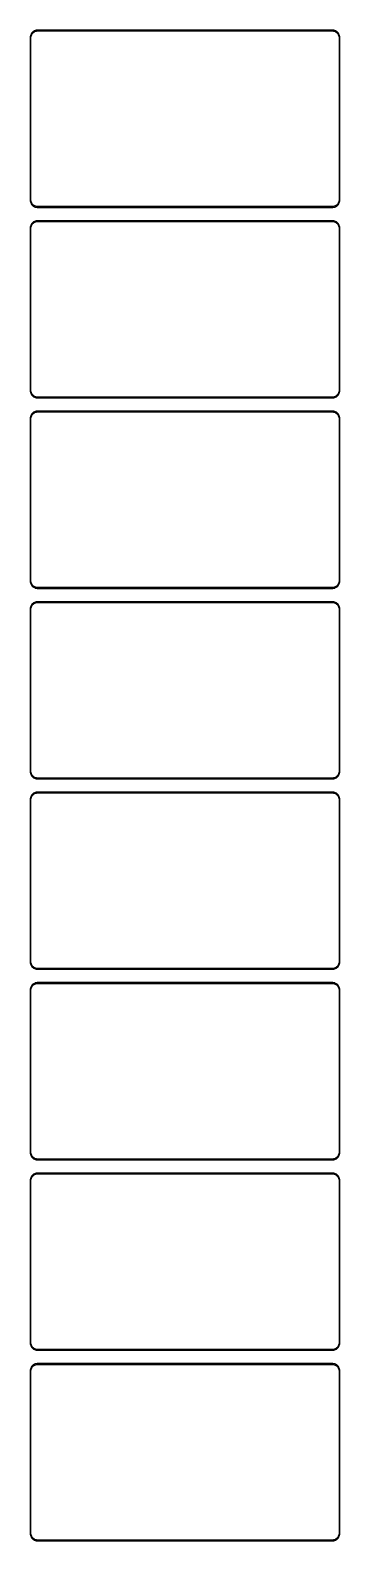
# Model space of a CAD drawing. Header units: metres. Extents: x -105 to 105, y 1875 to 3801.
# Drawn here: x -105 to 105, y 2778 to 3801 of the extents above; entities that cross this region are included whole.
import ezdxf

# ---------------------------------------------------------------- set-up
doc = ezdxf.new("R2010")
doc.units = ezdxf.units.M

msp = doc.modelspace()

# ---------------------------------------------------------------- linework, layer by layer
for p, q in [((-104.961, 3796.63), (-105, 3796)), ((-105, 3796), (-105, 3686)), ((-104.843, 3797.24), (-104.961, 3796.63)), ((-104.649, 3797.84), (-104.843, 3797.24)), ((-104.382, 3798.41), (-104.649, 3797.84)), ((-104.5, 3795.75), (-104.463, 3796.35)), ((-104.5, 3686.25), (-104.5, 3795.75)), ((-104.463, 3796.35), (-104.351, 3796.93)), ((-104.045, 3798.94), (-104.382, 3798.41)), ((-104.351, 3796.93), (-104.166, 3797.5)), ((-104.166, 3797.5), (-103.912, 3798.04)), ((-103.645, 3799.42), (-104.045, 3798.94)), ((-103.912, 3798.04), (-103.593, 3798.54)), ((-103.187, 3799.85), (-103.645, 3799.42)), ((-103.593, 3798.54), (-103.213, 3799)), ((-103.213, 3799), (-102.778, 3799.41)), ((-102.679, 3800.22), (-103.187, 3799.85)), ((-102.778, 3799.41), (-102.295, 3799.76)), ((-102.129, 3800.52), (-102.679, 3800.22)), ((-102.295, 3799.76), (-101.772, 3800.05)), ((-101.545, 3800.76), (-102.129, 3800.52)), ((-101.772, 3800.05), (-101.218, 3800.27)), ((-100.937, 3800.91), (-101.545, 3800.76)), ((-101.218, 3800.27), (-100.64, 3800.42)), ((-100.314, 3800.99), (-100.937, 3800.91)), ((-100.64, 3800.42), (-100.048, 3800.49)), ((100.314, 3800.99), (-100.314, 3800.99)), ((-100.048, 3800.49), (100.048, 3800.49)), ((100.048, 3800.49), (100.64, 3800.42)), ((100.937, 3800.91), (100.314, 3800.99)), ((100.64, 3800.42), (101.218, 3800.27)), ((101.545, 3800.76), (100.937, 3800.91)), ((101.218, 3800.27), (101.772, 3800.05)), ((102.129, 3800.52), (101.545, 3800.76)), ((101.772, 3800.05), (102.295, 3799.76)), ((102.679, 3800.22), (102.129, 3800.52)), ((102.295, 3799.76), (102.778, 3799.41)), ((103.187, 3799.85), (102.679, 3800.22)), ((102.778, 3799.41), (103.213, 3799)), ((103.645, 3799.42), (103.187, 3799.85)), ((103.213, 3799), (103.593, 3798.54)), ((103.593, 3798.54), (103.912, 3798.04)), ((104.045, 3798.94), (103.645, 3799.42)), ((103.912, 3798.04), (104.166, 3797.5)), ((104.382, 3798.41), (104.045, 3798.94)), ((104.166, 3797.5), (104.351, 3796.93)), ((104.351, 3796.93), (104.463, 3796.35)), ((104.649, 3797.84), (104.382, 3798.41)), ((104.463, 3796.35), (104.5, 3795.75)), ((104.5, 3795.75), (104.5, 3686.25)), ((104.843, 3797.24), (104.649, 3797.84)), ((104.961, 3796.63), (104.843, 3797.24)), ((105, 3796), (104.961, 3796.63)), ((105, 3686), (105, 3796)), ((-105, 3686), (-104.961, 3685.37)), ((-104.961, 3685.37), (-104.843, 3684.76)), ((-104.843, 3684.76), (-104.649, 3684.16)), ((-104.649, 3684.16), (-104.382, 3683.59)), ((-104.463, 3685.65), (-104.5, 3686.25)), ((-104.351, 3685.07), (-104.463, 3685.65)), ((-104.382, 3683.59), (-104.045, 3683.06)), ((-104.166, 3684.5), (-104.351, 3685.07)), ((-103.912, 3683.96), (-104.166, 3684.5)), ((-104.045, 3683.06), (-103.645, 3682.58)), ((-103.593, 3683.46), (-103.912, 3683.96)), ((-103.213, 3683), (-103.593, 3683.46)), ((-102.778, 3682.59), (-103.213, 3683)), ((103.213, 3683), (102.778, 3682.59)), ((103.593, 3683.46), (103.213, 3683)), ((103.912, 3683.96), (103.593, 3683.46)), ((103.645, 3682.58), (104.045, 3683.06)), ((104.166, 3684.5), (103.912, 3683.96)), ((104.045, 3683.06), (104.382, 3683.59)), ((104.351, 3685.07), (104.166, 3684.5)), ((104.463, 3685.65), (104.351, 3685.07)), ((104.382, 3683.59), (104.649, 3684.16)), ((104.5, 3686.25), (104.463, 3685.65)), ((104.649, 3684.16), (104.843, 3684.76)), ((104.843, 3684.76), (104.961, 3685.37)), ((104.961, 3685.37), (105, 3686)), ((-103.645, 3682.58), (-103.187, 3682.15)), ((-103.187, 3682.15), (-102.679, 3681.78)), ((-102.295, 3682.24), (-102.778, 3682.59)), ((-102.679, 3681.78), (-102.129, 3681.48)), ((-101.772, 3681.95), (-102.295, 3682.24)), ((-102.129, 3681.48), (-101.545, 3681.24)), ((-101.218, 3681.73), (-101.772, 3681.95)), ((-101.545, 3681.24), (-100.937, 3681.09)), ((-100.64, 3681.58), (-101.218, 3681.73)), ((-100.937, 3681.09), (-100.314, 3681.01)), ((-100.048, 3681.51), (-100.64, 3681.58)), ((-100.314, 3681.01), (100.314, 3681.01)), ((100.048, 3681.51), (-100.048, 3681.51)), ((100.64, 3681.58), (100.048, 3681.51)), ((100.314, 3681.01), (100.937, 3681.09)), ((101.218, 3681.73), (100.64, 3681.58)), ((100.937, 3681.09), (101.545, 3681.24)), ((101.772, 3681.95), (101.218, 3681.73)), ((101.545, 3681.24), (102.129, 3681.48)), ((102.295, 3682.24), (101.772, 3681.95)), ((102.129, 3681.48), (102.679, 3681.78)), ((102.778, 3682.59), (102.295, 3682.24)), ((102.679, 3681.78), (103.187, 3682.15)), ((103.187, 3682.15), (103.645, 3682.58)), ((-104.961, 3667.63), (-105, 3667)), ((-105, 3667), (-105, 3557)), ((-104.843, 3668.24), (-104.961, 3667.63)), ((-104.649, 3668.84), (-104.843, 3668.24)), ((-104.382, 3669.41), (-104.649, 3668.84)), ((-104.5, 3666.75), (-104.463, 3667.35)), ((-104.5, 3557.25), (-104.5, 3666.75)), ((-104.463, 3667.35), (-104.351, 3667.93)), ((-104.045, 3669.94), (-104.382, 3669.41)), ((-104.351, 3667.93), (-104.166, 3668.5)), ((-104.166, 3668.5), (-103.912, 3669.04)), ((-103.645, 3670.42), (-104.045, 3669.94)), ((-103.912, 3669.04), (-103.593, 3669.54)), ((-103.187, 3670.85), (-103.645, 3670.42)), ((-103.593, 3669.54), (-103.213, 3670)), ((-103.213, 3670), (-102.778, 3670.41)), ((-102.679, 3671.22), (-103.187, 3670.85)), ((-102.778, 3670.41), (-102.295, 3670.76)), ((-102.129, 3671.52), (-102.679, 3671.22)), ((-102.295, 3670.76), (-101.772, 3671.05)), ((-101.545, 3671.76), (-102.129, 3671.52)), ((-101.772, 3671.05), (-101.218, 3671.27)), ((-100.937, 3671.91), (-101.545, 3671.76)), ((-101.218, 3671.27), (-100.64, 3671.42)), ((-100.314, 3671.99), (-100.937, 3671.91)), ((-100.64, 3671.42), (-100.048, 3671.49)), ((100.314, 3671.99), (-100.314, 3671.99)), ((-100.048, 3671.49), (100.048, 3671.49)), ((100.048, 3671.49), (100.64, 3671.42)), ((100.937, 3671.91), (100.314, 3671.99)), ((100.64, 3671.42), (101.218, 3671.27)), ((101.545, 3671.76), (100.937, 3671.91)), ((101.218, 3671.27), (101.772, 3671.05)), ((102.129, 3671.52), (101.545, 3671.76)), ((101.772, 3671.05), (102.295, 3670.76)), ((102.679, 3671.22), (102.129, 3671.52)), ((102.295, 3670.76), (102.778, 3670.41)), ((103.187, 3670.85), (102.679, 3671.22)), ((102.778, 3670.41), (103.213, 3670)), ((103.645, 3670.42), (103.187, 3670.85)), ((103.213, 3670), (103.593, 3669.54)), ((103.593, 3669.54), (103.912, 3669.04)), ((104.045, 3669.94), (103.645, 3670.42)), ((103.912, 3669.04), (104.166, 3668.5)), ((104.382, 3669.41), (104.045, 3669.94)), ((104.166, 3668.5), (104.351, 3667.93)), ((104.351, 3667.93), (104.463, 3667.35)), ((104.649, 3668.84), (104.382, 3669.41)), ((104.463, 3667.35), (104.5, 3666.75)), ((104.5, 3666.75), (104.5, 3557.25)), ((104.843, 3668.24), (104.649, 3668.84)), ((104.961, 3667.63), (104.843, 3668.24)), ((105, 3667), (104.961, 3667.63)), ((105, 3557), (105, 3667)), ((-105, 3557), (-104.961, 3556.37)), ((-104.961, 3556.37), (-104.843, 3555.76)), ((-104.843, 3555.76), (-104.649, 3555.16)), ((-104.649, 3555.16), (-104.382, 3554.59)), ((-104.463, 3556.65), (-104.5, 3557.25)), ((-104.351, 3556.07), (-104.463, 3556.65)), ((-104.382, 3554.59), (-104.045, 3554.06)), ((-104.166, 3555.5), (-104.351, 3556.07)), ((-103.912, 3554.96), (-104.166, 3555.5)), ((-104.045, 3554.06), (-103.645, 3553.58)), ((-103.593, 3554.46), (-103.912, 3554.96)), ((-103.645, 3553.58), (-103.187, 3553.15)), ((-103.213, 3554), (-103.593, 3554.46)), ((-102.778, 3553.59), (-103.213, 3554)), ((-103.187, 3553.15), (-102.679, 3552.78)), ((-102.295, 3553.24), (-102.778, 3553.59)), ((-102.679, 3552.78), (-102.129, 3552.48)), ((-101.772, 3552.95), (-102.295, 3553.24)), ((-102.129, 3552.48), (-101.545, 3552.24)), ((-101.218, 3552.73), (-101.772, 3552.95)), ((-101.545, 3552.24), (-100.937, 3552.09)), ((-100.64, 3552.58), (-101.218, 3552.73)), ((-100.937, 3552.09), (-100.314, 3552.01)), ((-100.048, 3552.51), (-100.64, 3552.58)), ((-100.314, 3552.01), (100.314, 3552.01)), ((100.048, 3552.51), (-100.048, 3552.51)), ((100.64, 3552.58), (100.048, 3552.51)), ((100.314, 3552.01), (100.937, 3552.09)), ((101.218, 3552.73), (100.64, 3552.58)), ((100.937, 3552.09), (101.545, 3552.24)), ((101.772, 3552.95), (101.218, 3552.73)), ((101.545, 3552.24), (102.129, 3552.48)), ((102.295, 3553.24), (101.772, 3552.95)), ((102.129, 3552.48), (102.679, 3552.78)), ((102.778, 3553.59), (102.295, 3553.24)), ((102.679, 3552.78), (103.187, 3553.15)), ((103.213, 3554), (102.778, 3553.59)), ((103.187, 3553.15), (103.645, 3553.58)), ((103.593, 3554.46), (103.213, 3554)), ((103.912, 3554.96), (103.593, 3554.46)), ((103.645, 3553.58), (104.045, 3554.06)), ((104.166, 3555.5), (103.912, 3554.96)), ((104.045, 3554.06), (104.382, 3554.59)), ((104.351, 3556.07), (104.166, 3555.5)), ((104.463, 3556.65), (104.351, 3556.07)), ((104.382, 3554.59), (104.649, 3555.16)), ((104.5, 3557.25), (104.463, 3556.65)), ((104.649, 3555.16), (104.843, 3555.76)), ((104.843, 3555.76), (104.961, 3556.37)), ((104.961, 3556.37), (105, 3557)), ((-104.649, 3539.84), (-104.843, 3539.24)), ((-104.382, 3540.41), (-104.649, 3539.84)), ((-104.045, 3540.94), (-104.382, 3540.41)), ((-104.166, 3539.5), (-103.912, 3540.04)), ((-103.645, 3541.42), (-104.045, 3540.94)), ((-103.912, 3540.04), (-103.593, 3540.54)), ((-103.187, 3541.85), (-103.645, 3541.42)), ((-103.593, 3540.54), (-103.213, 3541)), ((-103.213, 3541), (-102.778, 3541.41)), ((-102.679, 3542.22), (-103.187, 3541.85)), ((-102.778, 3541.41), (-102.295, 3541.76)), ((-102.129, 3542.52), (-102.679, 3542.22)), ((-102.295, 3541.76), (-101.772, 3542.05)), ((-101.545, 3542.76), (-102.129, 3542.52)), ((-101.772, 3542.05), (-101.218, 3542.27)), ((-100.937, 3542.91), (-101.545, 3542.76)), ((-101.218, 3542.27), (-100.64, 3542.42)), ((-100.314, 3542.99), (-100.937, 3542.91)), ((-100.64, 3542.42), (-100.048, 3542.49)), ((100.314, 3542.99), (-100.314, 3542.99)), ((-100.048, 3542.49), (100.048, 3542.49)), ((100.048, 3542.49), (100.64, 3542.42)), ((100.937, 3542.91), (100.314, 3542.99)), ((100.64, 3542.42), (101.218, 3542.27)), ((101.545, 3542.76), (100.937, 3542.91)), ((101.218, 3542.27), (101.772, 3542.05)), ((102.129, 3542.52), (101.545, 3542.76)), ((101.772, 3542.05), (102.295, 3541.76)), ((102.679, 3542.22), (102.129, 3542.52)), ((102.295, 3541.76), (102.778, 3541.41)), ((103.187, 3541.85), (102.679, 3542.22)), ((102.778, 3541.41), (103.213, 3541)), ((103.645, 3541.42), (103.187, 3541.85)), ((103.213, 3541), (103.593, 3540.54)), ((103.593, 3540.54), (103.912, 3540.04)), ((104.045, 3540.94), (103.645, 3541.42)), ((103.912, 3540.04), (104.166, 3539.5)), ((104.382, 3540.41), (104.045, 3540.94)), ((104.649, 3539.84), (104.382, 3540.41)), ((104.843, 3539.24), (104.649, 3539.84)), ((-104.961, 3538.63), (-105, 3538)), ((-105, 3538), (-105, 3428)), ((-104.843, 3539.24), (-104.961, 3538.63)), ((-104.5, 3537.75), (-104.463, 3538.35)), ((-104.5, 3428.25), (-104.5, 3537.75)), ((-104.463, 3538.35), (-104.351, 3538.93)), ((-104.351, 3538.93), (-104.166, 3539.5)), ((104.166, 3539.5), (104.351, 3538.93)), ((104.351, 3538.93), (104.463, 3538.35)), ((104.463, 3538.35), (104.5, 3537.75)), ((104.5, 3537.75), (104.5, 3428.25)), ((104.961, 3538.63), (104.843, 3539.24)), ((105, 3538), (104.961, 3538.63)), ((105, 3428), (105, 3538)), ((-105, 3428), (-104.961, 3427.37)), ((-104.961, 3427.37), (-104.843, 3426.76)), ((-104.463, 3427.65), (-104.5, 3428.25)), ((-104.351, 3427.07), (-104.463, 3427.65)), ((-104.166, 3426.5), (-104.351, 3427.07)), ((104.351, 3427.07), (104.166, 3426.5)), ((104.463, 3427.65), (104.351, 3427.07)), ((104.5, 3428.25), (104.463, 3427.65)), ((104.843, 3426.76), (104.961, 3427.37)), ((104.961, 3427.37), (105, 3428)), ((-104.843, 3426.76), (-104.649, 3426.16)), ((-104.649, 3426.16), (-104.382, 3425.59)), ((-104.382, 3425.59), (-104.045, 3425.06)), ((-103.912, 3425.96), (-104.166, 3426.5)), ((-104.045, 3425.06), (-103.645, 3424.58)), ((-103.593, 3425.46), (-103.912, 3425.96)), ((-103.645, 3424.58), (-103.187, 3424.15)), ((-103.213, 3425), (-103.593, 3425.46)), ((-102.778, 3424.59), (-103.213, 3425)), ((-103.187, 3424.15), (-102.679, 3423.78)), ((-102.295, 3424.24), (-102.778, 3424.59)), ((-102.679, 3423.78), (-102.129, 3423.48)), ((-101.772, 3423.95), (-102.295, 3424.24)), ((-102.129, 3423.48), (-101.545, 3423.24)), ((-101.218, 3423.73), (-101.772, 3423.95)), ((-101.545, 3423.24), (-100.937, 3423.09)), ((-100.64, 3423.58), (-101.218, 3423.73)), ((-100.937, 3423.09), (-100.314, 3423.01)), ((-100.048, 3423.51), (-100.64, 3423.58)), ((-100.314, 3423.01), (100.314, 3423.01)), ((100.048, 3423.51), (-100.048, 3423.51)), ((100.64, 3423.58), (100.048, 3423.51)), ((100.314, 3423.01), (100.937, 3423.09)), ((101.218, 3423.73), (100.64, 3423.58)), ((100.937, 3423.09), (101.545, 3423.24)), ((101.772, 3423.95), (101.218, 3423.73)), ((101.545, 3423.24), (102.129, 3423.48)), ((102.295, 3424.24), (101.772, 3423.95)), ((102.129, 3423.48), (102.679, 3423.78)), ((102.778, 3424.59), (102.295, 3424.24)), ((102.679, 3423.78), (103.187, 3424.15)), ((103.213, 3425), (102.778, 3424.59)), ((103.187, 3424.15), (103.645, 3424.58)), ((103.593, 3425.46), (103.213, 3425)), ((103.912, 3425.96), (103.593, 3425.46)), ((103.645, 3424.58), (104.045, 3425.06)), ((104.166, 3426.5), (103.912, 3425.96)), ((104.045, 3425.06), (104.382, 3425.59)), ((104.382, 3425.59), (104.649, 3426.16)), ((104.649, 3426.16), (104.843, 3426.76)), ((-104.961, 3409.63), (-105, 3409)), ((-105, 3409), (-105, 3299)), ((-104.843, 3410.24), (-104.961, 3409.63)), ((-104.649, 3410.84), (-104.843, 3410.24)), ((-104.382, 3411.41), (-104.649, 3410.84)), ((-104.5, 3408.75), (-104.463, 3409.35)), ((-104.5, 3299.25), (-104.5, 3408.75)), ((-104.463, 3409.35), (-104.351, 3409.93)), ((-104.045, 3411.94), (-104.382, 3411.41)), ((-104.351, 3409.93), (-104.166, 3410.5)), ((-104.166, 3410.5), (-103.912, 3411.04)), ((-103.645, 3412.42), (-104.045, 3411.94)), ((-103.912, 3411.04), (-103.593, 3411.54)), ((-103.187, 3412.85), (-103.645, 3412.42)), ((-103.593, 3411.54), (-103.213, 3412)), ((-103.213, 3412), (-102.778, 3412.41)), ((-102.679, 3413.22), (-103.187, 3412.85)), ((-102.778, 3412.41), (-102.295, 3412.76)), ((-102.129, 3413.52), (-102.679, 3413.22)), ((-102.295, 3412.76), (-101.772, 3413.05)), ((-101.545, 3413.76), (-102.129, 3413.52)), ((-101.772, 3413.05), (-101.218, 3413.27)), ((-100.937, 3413.91), (-101.545, 3413.76)), ((-101.218, 3413.27), (-100.64, 3413.42)), ((-100.314, 3413.99), (-100.937, 3413.91)), ((-100.64, 3413.42), (-100.048, 3413.49)), ((100.314, 3413.99), (-100.314, 3413.99)), ((-100.048, 3413.49), (100.048, 3413.49)), ((100.048, 3413.49), (100.64, 3413.42)), ((100.937, 3413.91), (100.314, 3413.99)), ((100.64, 3413.42), (101.218, 3413.27)), ((101.545, 3413.76), (100.937, 3413.91)), ((101.218, 3413.27), (101.772, 3413.05)), ((102.129, 3413.52), (101.545, 3413.76)), ((101.772, 3413.05), (102.295, 3412.76)), ((102.679, 3413.22), (102.129, 3413.52)), ((102.295, 3412.76), (102.778, 3412.41)), ((103.187, 3412.85), (102.679, 3413.22)), ((102.778, 3412.41), (103.213, 3412)), ((103.645, 3412.42), (103.187, 3412.85)), ((103.213, 3412), (103.593, 3411.54)), ((103.593, 3411.54), (103.912, 3411.04)), ((104.045, 3411.94), (103.645, 3412.42)), ((103.912, 3411.04), (104.166, 3410.5)), ((104.382, 3411.41), (104.045, 3411.94)), ((104.166, 3410.5), (104.351, 3409.93)), ((104.351, 3409.93), (104.463, 3409.35)), ((104.649, 3410.84), (104.382, 3411.41)), ((104.463, 3409.35), (104.5, 3408.75)), ((104.5, 3408.75), (104.5, 3299.25)), ((104.843, 3410.24), (104.649, 3410.84)), ((104.961, 3409.63), (104.843, 3410.24)), ((105, 3409), (104.961, 3409.63)), ((105, 3299), (105, 3409)), ((-105, 3299), (-104.961, 3298.37)), ((-104.961, 3298.37), (-104.843, 3297.76)), ((-104.843, 3297.76), (-104.649, 3297.16)), ((-104.649, 3297.16), (-104.382, 3296.59)), ((-104.463, 3298.65), (-104.5, 3299.25)), ((-104.351, 3298.07), (-104.463, 3298.65)), ((-104.382, 3296.59), (-104.045, 3296.06)), ((-104.166, 3297.5), (-104.351, 3298.07)), ((-103.912, 3296.96), (-104.166, 3297.5)), ((-104.045, 3296.06), (-103.645, 3295.58)), ((-103.593, 3296.46), (-103.912, 3296.96)), ((-103.645, 3295.58), (-103.187, 3295.15)), ((-103.213, 3296), (-103.593, 3296.46)), ((-102.778, 3295.59), (-103.213, 3296)), ((-103.187, 3295.15), (-102.679, 3294.78)), ((-102.295, 3295.24), (-102.778, 3295.59)), ((-102.679, 3294.78), (-102.129, 3294.48)), ((-101.772, 3294.95), (-102.295, 3295.24)), ((-102.129, 3294.48), (-101.545, 3294.24)), ((-101.218, 3294.73), (-101.772, 3294.95)), ((-101.545, 3294.24), (-100.937, 3294.09)), ((-100.64, 3294.58), (-101.218, 3294.73)), ((-100.937, 3294.09), (-100.314, 3294.01)), ((-100.048, 3294.51), (-100.64, 3294.58)), ((-100.314, 3294.01), (100.314, 3294.01)), ((100.048, 3294.51), (-100.048, 3294.51)), ((100.64, 3294.58), (100.048, 3294.51)), ((100.314, 3294.01), (100.937, 3294.09)), ((101.218, 3294.73), (100.64, 3294.58)), ((100.937, 3294.09), (101.545, 3294.24)), ((101.772, 3294.95), (101.218, 3294.73)), ((101.545, 3294.24), (102.129, 3294.48)), ((102.295, 3295.24), (101.772, 3294.95)), ((102.129, 3294.48), (102.679, 3294.78)), ((102.778, 3295.59), (102.295, 3295.24)), ((102.679, 3294.78), (103.187, 3295.15)), ((103.213, 3296), (102.778, 3295.59)), ((103.187, 3295.15), (103.645, 3295.58)), ((103.593, 3296.46), (103.213, 3296)), ((103.912, 3296.96), (103.593, 3296.46)), ((103.645, 3295.58), (104.045, 3296.06)), ((104.166, 3297.5), (103.912, 3296.96)), ((104.045, 3296.06), (104.382, 3296.59)), ((104.351, 3298.07), (104.166, 3297.5)), ((104.463, 3298.65), (104.351, 3298.07)), ((104.382, 3296.59), (104.649, 3297.16)), ((104.5, 3299.25), (104.463, 3298.65)), ((104.649, 3297.16), (104.843, 3297.76)), ((104.843, 3297.76), (104.961, 3298.37)), ((104.961, 3298.37), (105, 3299)), ((-103.187, 3283.85), (-103.645, 3283.42)), ((-102.679, 3284.22), (-103.187, 3283.85)), ((-102.129, 3284.52), (-102.679, 3284.22)), ((-102.295, 3283.76), (-101.772, 3284.05)), ((-101.545, 3284.76), (-102.129, 3284.52)), ((-101.772, 3284.05), (-101.218, 3284.27)), ((-100.937, 3284.91), (-101.545, 3284.76)), ((-101.218, 3284.27), (-100.64, 3284.42)), ((-100.314, 3284.99), (-100.937, 3284.91)), ((-100.64, 3284.42), (-100.048, 3284.49)), ((100.314, 3284.99), (-100.314, 3284.99)), ((-100.048, 3284.49), (100.048, 3284.49)), ((100.048, 3284.49), (100.64, 3284.42)), ((100.937, 3284.91), (100.314, 3284.99)), ((100.64, 3284.42), (101.218, 3284.27)), ((101.545, 3284.76), (100.937, 3284.91)), ((101.218, 3284.27), (101.772, 3284.05)), ((102.129, 3284.52), (101.545, 3284.76)), ((101.772, 3284.05), (102.295, 3283.76)), ((102.679, 3284.22), (102.129, 3284.52)), ((103.187, 3283.85), (102.679, 3284.22)), ((103.645, 3283.42), (103.187, 3283.85)), ((-104.961, 3280.63), (-105, 3280)), ((-105, 3280), (-105, 3170)), ((-104.843, 3281.24), (-104.961, 3280.63)), ((-104.649, 3281.84), (-104.843, 3281.24)), ((-104.382, 3282.41), (-104.649, 3281.84)), ((-104.5, 3279.75), (-104.463, 3280.35)), ((-104.5, 3170.25), (-104.5, 3279.75)), ((-104.463, 3280.35), (-104.351, 3280.93)), ((-104.045, 3282.94), (-104.382, 3282.41)), ((-104.351, 3280.93), (-104.166, 3281.5)), ((-104.166, 3281.5), (-103.912, 3282.04)), ((-103.645, 3283.42), (-104.045, 3282.94)), ((-103.912, 3282.04), (-103.593, 3282.54)), ((-103.593, 3282.54), (-103.213, 3283)), ((-103.213, 3283), (-102.778, 3283.41)), ((-102.778, 3283.41), (-102.295, 3283.76)), ((102.295, 3283.76), (102.778, 3283.41)), ((102.778, 3283.41), (103.213, 3283)), ((103.213, 3283), (103.593, 3282.54)), ((103.593, 3282.54), (103.912, 3282.04)), ((104.045, 3282.94), (103.645, 3283.42)), ((103.912, 3282.04), (104.166, 3281.5)), ((104.382, 3282.41), (104.045, 3282.94)), ((104.166, 3281.5), (104.351, 3280.93)), ((104.351, 3280.93), (104.463, 3280.35)), ((104.649, 3281.84), (104.382, 3282.41)), ((104.463, 3280.35), (104.5, 3279.75)), ((104.5, 3279.75), (104.5, 3170.25)), ((104.843, 3281.24), (104.649, 3281.84)), ((104.961, 3280.63), (104.843, 3281.24)), ((105, 3280), (104.961, 3280.63)), ((105, 3170), (105, 3280)), ((-105, 3170), (-104.961, 3169.37)), ((-104.961, 3169.37), (-104.843, 3168.76)), ((-104.843, 3168.76), (-104.649, 3168.16)), ((-104.649, 3168.16), (-104.382, 3167.59)), ((-104.463, 3169.65), (-104.5, 3170.25)), ((-104.351, 3169.07), (-104.463, 3169.65)), ((-104.382, 3167.59), (-104.045, 3167.06)), ((-104.166, 3168.5), (-104.351, 3169.07)), ((-103.912, 3167.96), (-104.166, 3168.5)), ((-104.045, 3167.06), (-103.645, 3166.58)), ((-103.593, 3167.46), (-103.912, 3167.96)), ((-103.645, 3166.58), (-103.187, 3166.15)), ((-103.213, 3167), (-103.593, 3167.46)), ((-102.778, 3166.59), (-103.213, 3167)), ((-103.187, 3166.15), (-102.679, 3165.78)), ((-102.295, 3166.24), (-102.778, 3166.59)), ((-102.679, 3165.78), (-102.129, 3165.48)), ((-101.772, 3165.95), (-102.295, 3166.24)), ((-102.129, 3165.48), (-101.545, 3165.24)), ((-101.218, 3165.73), (-101.772, 3165.95)), ((-101.545, 3165.24), (-100.937, 3165.09)), ((-100.64, 3165.58), (-101.218, 3165.73)), ((-100.937, 3165.09), (-100.314, 3165.01)), ((-100.048, 3165.51), (-100.64, 3165.58)), ((-100.314, 3165.01), (100.314, 3165.01)), ((100.048, 3165.51), (-100.048, 3165.51)), ((100.64, 3165.58), (100.048, 3165.51)), ((100.314, 3165.01), (100.937, 3165.09)), ((101.218, 3165.73), (100.64, 3165.58)), ((100.937, 3165.09), (101.545, 3165.24)), ((101.772, 3165.95), (101.218, 3165.73)), ((101.545, 3165.24), (102.129, 3165.48)), ((102.295, 3166.24), (101.772, 3165.95)), ((102.129, 3165.48), (102.679, 3165.78)), ((102.778, 3166.59), (102.295, 3166.24)), ((102.679, 3165.78), (103.187, 3166.15)), ((103.213, 3167), (102.778, 3166.59)), ((103.187, 3166.15), (103.645, 3166.58)), ((103.593, 3167.46), (103.213, 3167)), ((103.912, 3167.96), (103.593, 3167.46)), ((103.645, 3166.58), (104.045, 3167.06)), ((104.166, 3168.5), (103.912, 3167.96)), ((104.045, 3167.06), (104.382, 3167.59)), ((104.351, 3169.07), (104.166, 3168.5)), ((104.463, 3169.65), (104.351, 3169.07)), ((104.382, 3167.59), (104.649, 3168.16)), ((104.5, 3170.25), (104.463, 3169.65)), ((104.649, 3168.16), (104.843, 3168.76)), ((104.843, 3168.76), (104.961, 3169.37)), ((104.961, 3169.37), (105, 3170)), ((-104.961, 3151.63), (-105, 3151)), ((-105, 3151), (-105, 3041)), ((-104.843, 3152.24), (-104.961, 3151.63)), ((-104.649, 3152.84), (-104.843, 3152.24)), ((-104.382, 3153.41), (-104.649, 3152.84)), ((-104.5, 3150.75), (-104.463, 3151.35)), ((-104.463, 3151.35), (-104.351, 3151.93)), ((-104.045, 3153.94), (-104.382, 3153.41)), ((-104.351, 3151.93), (-104.166, 3152.5)), ((-104.166, 3152.5), (-103.912, 3153.04)), ((-103.645, 3154.42), (-104.045, 3153.94)), ((-103.912, 3153.04), (-103.593, 3153.54)), ((-103.187, 3154.85), (-103.645, 3154.42)), ((-103.593, 3153.54), (-103.213, 3154)), ((-103.213, 3154), (-102.778, 3154.41)), ((-102.679, 3155.22), (-103.187, 3154.85)), ((-102.778, 3154.41), (-102.295, 3154.76)), ((-102.129, 3155.52), (-102.679, 3155.22)), ((-102.295, 3154.76), (-101.772, 3155.05)), ((-101.545, 3155.76), (-102.129, 3155.52)), ((-101.772, 3155.05), (-101.218, 3155.27)), ((-100.937, 3155.91), (-101.545, 3155.76)), ((-101.218, 3155.27), (-100.64, 3155.42)), ((-100.314, 3155.99), (-100.937, 3155.91)), ((-100.64, 3155.42), (-100.048, 3155.49)), ((100.314, 3155.99), (-100.314, 3155.99)), ((-100.048, 3155.49), (100.048, 3155.49)), ((100.048, 3155.49), (100.64, 3155.42)), ((100.937, 3155.91), (100.314, 3155.99)), ((100.64, 3155.42), (101.218, 3155.27)), ((101.545, 3155.76), (100.937, 3155.91)), ((101.218, 3155.27), (101.772, 3155.05)), ((102.129, 3155.52), (101.545, 3155.76)), ((101.772, 3155.05), (102.295, 3154.76)), ((102.679, 3155.22), (102.129, 3155.52)), ((102.295, 3154.76), (102.778, 3154.41)), ((103.187, 3154.85), (102.679, 3155.22)), ((102.778, 3154.41), (103.213, 3154)), ((103.645, 3154.42), (103.187, 3154.85)), ((103.213, 3154), (103.593, 3153.54)), ((103.593, 3153.54), (103.912, 3153.04)), ((104.045, 3153.94), (103.645, 3154.42)), ((103.912, 3153.04), (104.166, 3152.5)), ((104.382, 3153.41), (104.045, 3153.94)), ((104.166, 3152.5), (104.351, 3151.93)), ((104.351, 3151.93), (104.463, 3151.35)), ((104.649, 3152.84), (104.382, 3153.41)), ((104.463, 3151.35), (104.5, 3150.75)), ((104.843, 3152.24), (104.649, 3152.84)), ((104.961, 3151.63), (104.843, 3152.24)), ((105, 3151), (104.961, 3151.63)), ((105, 3041), (105, 3151)), ((-104.5, 3041.25), (-104.5, 3150.75)), ((104.5, 3150.75), (104.5, 3041.25)), ((-105, 3041), (-104.961, 3040.37)), ((-104.961, 3040.37), (-104.843, 3039.76)), ((-104.843, 3039.76), (-104.649, 3039.16)), ((-104.649, 3039.16), (-104.382, 3038.59)), ((-104.463, 3040.65), (-104.5, 3041.25)), ((-104.351, 3040.07), (-104.463, 3040.65)), ((-104.382, 3038.59), (-104.045, 3038.06)), ((-104.166, 3039.5), (-104.351, 3040.07)), ((-103.912, 3038.96), (-104.166, 3039.5)), ((-103.593, 3038.46), (-103.912, 3038.96)), ((-103.213, 3038), (-103.593, 3038.46)), ((103.593, 3038.46), (103.213, 3038)), ((103.912, 3038.96), (103.593, 3038.46)), ((104.166, 3039.5), (103.912, 3038.96)), ((104.045, 3038.06), (104.382, 3038.59)), ((104.351, 3040.07), (104.166, 3039.5)), ((104.463, 3040.65), (104.351, 3040.07)), ((104.382, 3038.59), (104.649, 3039.16)), ((104.5, 3041.25), (104.463, 3040.65)), ((104.649, 3039.16), (104.843, 3039.76)), ((104.843, 3039.76), (104.961, 3040.37)), ((104.961, 3040.37), (105, 3041)), ((-104.045, 3038.06), (-103.645, 3037.58)), ((-103.645, 3037.58), (-103.187, 3037.15)), ((-102.778, 3037.59), (-103.213, 3038)), ((-103.187, 3037.15), (-102.679, 3036.78)), ((-102.295, 3037.24), (-102.778, 3037.59)), ((-102.679, 3036.78), (-102.129, 3036.48)), ((-101.772, 3036.95), (-102.295, 3037.24)), ((-102.129, 3036.48), (-101.545, 3036.24)), ((-101.218, 3036.73), (-101.772, 3036.95)), ((-101.545, 3036.24), (-100.937, 3036.09)), ((-100.64, 3036.58), (-101.218, 3036.73)), ((-100.937, 3036.09), (-100.314, 3036.01)), ((-100.048, 3036.51), (-100.64, 3036.58)), ((-100.314, 3036.01), (100.314, 3036.01)), ((100.048, 3036.51), (-100.048, 3036.51)), ((100.64, 3036.58), (100.048, 3036.51)), ((100.314, 3036.01), (100.937, 3036.09)), ((101.218, 3036.73), (100.64, 3036.58)), ((100.937, 3036.09), (101.545, 3036.24)), ((101.772, 3036.95), (101.218, 3036.73)), ((101.545, 3036.24), (102.129, 3036.48)), ((102.295, 3037.24), (101.772, 3036.95)), ((102.129, 3036.48), (102.679, 3036.78)), ((102.778, 3037.59), (102.295, 3037.24)), ((102.679, 3036.78), (103.187, 3037.15)), ((103.213, 3038), (102.778, 3037.59)), ((103.187, 3037.15), (103.645, 3037.58)), ((103.645, 3037.58), (104.045, 3038.06)), ((-104.961, 3022.63), (-105, 3022)), ((-105, 3022), (-105, 2912)), ((-104.843, 3023.24), (-104.961, 3022.63)), ((-104.649, 3023.84), (-104.843, 3023.24)), ((-104.382, 3024.41), (-104.649, 3023.84)), ((-104.5, 3021.75), (-104.463, 3022.35)), ((-104.5, 2912.25), (-104.5, 3021.75)), ((-104.463, 3022.35), (-104.351, 3022.93)), ((-104.045, 3024.94), (-104.382, 3024.41)), ((-104.351, 3022.93), (-104.166, 3023.5)), ((-104.166, 3023.5), (-103.912, 3024.04)), ((-103.645, 3025.42), (-104.045, 3024.94)), ((-103.912, 3024.04), (-103.593, 3024.54)), ((-103.187, 3025.85), (-103.645, 3025.42)), ((-103.593, 3024.54), (-103.213, 3025)), ((-103.213, 3025), (-102.778, 3025.41)), ((-102.679, 3026.22), (-103.187, 3025.85)), ((-102.778, 3025.41), (-102.295, 3025.76)), ((-102.129, 3026.52), (-102.679, 3026.22)), ((-102.295, 3025.76), (-101.772, 3026.05)), ((-101.545, 3026.76), (-102.129, 3026.52)), ((-101.772, 3026.05), (-101.218, 3026.27)), ((-100.937, 3026.91), (-101.545, 3026.76)), ((-101.218, 3026.27), (-100.64, 3026.42)), ((-100.314, 3026.99), (-100.937, 3026.91)), ((-100.64, 3026.42), (-100.048, 3026.49)), ((100.314, 3026.99), (-100.314, 3026.99)), ((-100.048, 3026.49), (100.048, 3026.49)), ((100.048, 3026.49), (100.64, 3026.42)), ((100.937, 3026.91), (100.314, 3026.99)), ((100.64, 3026.42), (101.218, 3026.27)), ((101.545, 3026.76), (100.937, 3026.91)), ((101.218, 3026.27), (101.772, 3026.05)), ((102.129, 3026.52), (101.545, 3026.76)), ((101.772, 3026.05), (102.295, 3025.76)), ((102.679, 3026.22), (102.129, 3026.52)), ((102.295, 3025.76), (102.778, 3025.41)), ((103.187, 3025.85), (102.679, 3026.22)), ((102.778, 3025.41), (103.213, 3025)), ((103.645, 3025.42), (103.187, 3025.85)), ((103.213, 3025), (103.593, 3024.54)), ((103.593, 3024.54), (103.912, 3024.04)), ((104.045, 3024.94), (103.645, 3025.42)), ((103.912, 3024.04), (104.166, 3023.5)), ((104.382, 3024.41), (104.045, 3024.94)), ((104.166, 3023.5), (104.351, 3022.93)), ((104.351, 3022.93), (104.463, 3022.35)), ((104.649, 3023.84), (104.382, 3024.41)), ((104.463, 3022.35), (104.5, 3021.75)), ((104.5, 3021.75), (104.5, 2912.25)), ((104.843, 3023.24), (104.649, 3023.84)), ((104.961, 3022.63), (104.843, 3023.24)), ((105, 3022), (104.961, 3022.63)), ((105, 2912), (105, 3022)), ((-105, 2912), (-104.961, 2911.37)), ((-104.961, 2911.37), (-104.843, 2910.76)), ((-104.843, 2910.76), (-104.649, 2910.16)), ((-104.649, 2910.16), (-104.382, 2909.59)), ((-104.463, 2911.65), (-104.5, 2912.25)), ((-104.351, 2911.07), (-104.463, 2911.65)), ((-104.382, 2909.59), (-104.045, 2909.06)), ((-104.166, 2910.5), (-104.351, 2911.07)), ((-103.912, 2909.96), (-104.166, 2910.5)), ((-104.045, 2909.06), (-103.645, 2908.58)), ((-103.593, 2909.46), (-103.912, 2909.96)), ((-103.645, 2908.58), (-103.187, 2908.15)), ((-103.213, 2909), (-103.593, 2909.46)), ((-102.778, 2908.59), (-103.213, 2909)), ((-103.187, 2908.15), (-102.679, 2907.78)), ((-102.295, 2908.24), (-102.778, 2908.59)), ((-102.679, 2907.78), (-102.129, 2907.48)), ((-101.772, 2907.95), (-102.295, 2908.24)), ((-102.129, 2907.48), (-101.545, 2907.24)), ((-101.218, 2907.73), (-101.772, 2907.95)), ((-101.545, 2907.24), (-100.937, 2907.09)), ((-100.64, 2907.58), (-101.218, 2907.73)), ((-100.937, 2907.09), (-100.314, 2907.01)), ((-100.048, 2907.51), (-100.64, 2907.58)), ((-100.314, 2907.01), (100.314, 2907.01)), ((100.048, 2907.51), (-100.048, 2907.51)), ((100.64, 2907.58), (100.048, 2907.51)), ((100.314, 2907.01), (100.937, 2907.09)), ((101.218, 2907.73), (100.64, 2907.58)), ((100.937, 2907.09), (101.545, 2907.24)), ((101.772, 2907.95), (101.218, 2907.73)), ((101.545, 2907.24), (102.129, 2907.48)), ((102.295, 2908.24), (101.772, 2907.95)), ((102.129, 2907.48), (102.679, 2907.78)), ((102.778, 2908.59), (102.295, 2908.24)), ((102.679, 2907.78), (103.187, 2908.15)), ((103.213, 2909), (102.778, 2908.59)), ((103.187, 2908.15), (103.645, 2908.58)), ((103.593, 2909.46), (103.213, 2909)), ((103.912, 2909.96), (103.593, 2909.46)), ((103.645, 2908.58), (104.045, 2909.06)), ((104.166, 2910.5), (103.912, 2909.96)), ((104.045, 2909.06), (104.382, 2909.59)), ((104.351, 2911.07), (104.166, 2910.5)), ((104.463, 2911.65), (104.351, 2911.07)), ((104.382, 2909.59), (104.649, 2910.16)), ((104.5, 2912.25), (104.463, 2911.65)), ((104.649, 2910.16), (104.843, 2910.76)), ((104.843, 2910.76), (104.961, 2911.37)), ((104.961, 2911.37), (105, 2912)), ((-104.382, 2895.41), (-104.649, 2894.84)), ((-104.045, 2895.94), (-104.382, 2895.41)), ((-104.166, 2894.5), (-103.912, 2895.04)), ((-103.645, 2896.42), (-104.045, 2895.94)), ((-103.912, 2895.04), (-103.593, 2895.54)), ((-103.187, 2896.85), (-103.645, 2896.42)), ((-103.593, 2895.54), (-103.213, 2896)), ((-103.213, 2896), (-102.778, 2896.41)), ((-102.679, 2897.22), (-103.187, 2896.85)), ((-102.778, 2896.41), (-102.295, 2896.76)), ((-102.129, 2897.52), (-102.679, 2897.22)), ((-102.295, 2896.76), (-101.772, 2897.05)), ((-101.545, 2897.76), (-102.129, 2897.52)), ((-101.772, 2897.05), (-101.218, 2897.27)), ((-100.937, 2897.91), (-101.545, 2897.76)), ((-101.218, 2897.27), (-100.64, 2897.42)), ((-100.314, 2897.99), (-100.937, 2897.91)), ((-100.64, 2897.42), (-100.048, 2897.49)), ((100.314, 2897.99), (-100.314, 2897.99)), ((-100.048, 2897.49), (100.048, 2897.49)), ((100.048, 2897.49), (100.64, 2897.42)), ((100.937, 2897.91), (100.314, 2897.99)), ((100.64, 2897.42), (101.218, 2897.27)), ((101.545, 2897.76), (100.937, 2897.91)), ((101.218, 2897.27), (101.772, 2897.05)), ((102.129, 2897.52), (101.545, 2897.76)), ((101.772, 2897.05), (102.295, 2896.76)), ((102.679, 2897.22), (102.129, 2897.52)), ((102.295, 2896.76), (102.778, 2896.41)), ((103.187, 2896.85), (102.679, 2897.22)), ((102.778, 2896.41), (103.213, 2896)), ((103.645, 2896.42), (103.187, 2896.85)), ((103.213, 2896), (103.593, 2895.54)), ((103.593, 2895.54), (103.912, 2895.04)), ((104.045, 2895.94), (103.645, 2896.42)), ((103.912, 2895.04), (104.166, 2894.5)), ((104.382, 2895.41), (104.045, 2895.94)), ((104.649, 2894.84), (104.382, 2895.41)), ((-104.961, 2893.63), (-105, 2893)), ((-105, 2893), (-105, 2783)), ((-104.843, 2894.24), (-104.961, 2893.63)), ((-104.649, 2894.84), (-104.843, 2894.24)), ((-104.5, 2892.75), (-104.463, 2893.35)), ((-104.5, 2783.25), (-104.5, 2892.75)), ((-104.463, 2893.35), (-104.351, 2893.93)), ((-104.351, 2893.93), (-104.166, 2894.5)), ((104.166, 2894.5), (104.351, 2893.93)), ((104.351, 2893.93), (104.463, 2893.35)), ((104.463, 2893.35), (104.5, 2892.75)), ((104.5, 2892.75), (104.5, 2783.25)), ((104.843, 2894.24), (104.649, 2894.84)), ((104.961, 2893.63), (104.843, 2894.24)), ((105, 2893), (104.961, 2893.63)), ((105, 2783), (105, 2893)), ((-105, 2783), (-104.961, 2782.37)), ((-104.463, 2782.65), (-104.5, 2783.25)), ((-104.351, 2782.07), (-104.463, 2782.65)), ((104.463, 2782.65), (104.351, 2782.07)), ((104.5, 2783.25), (104.463, 2782.65)), ((104.961, 2782.37), (105, 2783)), ((-104.961, 2782.37), (-104.843, 2781.76)), ((-104.843, 2781.76), (-104.649, 2781.16)), ((-104.649, 2781.16), (-104.382, 2780.59)), ((-104.382, 2780.59), (-104.045, 2780.06)), ((-104.166, 2781.5), (-104.351, 2782.07)), ((-103.912, 2780.96), (-104.166, 2781.5)), ((-104.045, 2780.06), (-103.645, 2779.58)), ((-103.593, 2780.46), (-103.912, 2780.96)), ((-103.645, 2779.58), (-103.187, 2779.15)), ((-103.213, 2780), (-103.593, 2780.46)), ((-102.778, 2779.59), (-103.213, 2780)), ((-103.187, 2779.15), (-102.679, 2778.78)), ((-102.295, 2779.24), (-102.778, 2779.59)), ((-102.679, 2778.78), (-102.129, 2778.48)), ((-101.772, 2778.95), (-102.295, 2779.24)), ((-102.129, 2778.48), (-101.545, 2778.24)), ((-101.218, 2778.73), (-101.772, 2778.95)), ((-101.545, 2778.24), (-100.937, 2778.09)), ((-100.64, 2778.58), (-101.218, 2778.73)), ((-100.937, 2778.09), (-100.314, 2778.01)), ((-100.048, 2778.51), (-100.64, 2778.58)), ((-100.314, 2778.01), (100.314, 2778.01)), ((100.048, 2778.51), (-100.048, 2778.51)), ((100.64, 2778.58), (100.048, 2778.51)), ((100.314, 2778.01), (100.937, 2778.09)), ((101.218, 2778.73), (100.64, 2778.58)), ((100.937, 2778.09), (101.545, 2778.24)), ((101.772, 2778.95), (101.218, 2778.73)), ((101.545, 2778.24), (102.129, 2778.48)), ((102.295, 2779.24), (101.772, 2778.95)), ((102.129, 2778.48), (102.679, 2778.78)), ((102.778, 2779.59), (102.295, 2779.24)), ((102.679, 2778.78), (103.187, 2779.15)), ((103.213, 2780), (102.778, 2779.59)), ((103.187, 2779.15), (103.645, 2779.58)), ((103.593, 2780.46), (103.213, 2780)), ((103.912, 2780.96), (103.593, 2780.46)), ((103.645, 2779.58), (104.045, 2780.06)), ((104.166, 2781.5), (103.912, 2780.96)), ((104.045, 2780.06), (104.382, 2780.59)), ((104.351, 2782.07), (104.166, 2781.5)), ((104.382, 2780.59), (104.649, 2781.16)), ((104.649, 2781.16), (104.843, 2781.76)), ((104.843, 2781.76), (104.961, 2782.37))]:
    msp.add_line(p, q)

doc.saveas('drawing.dxf')
